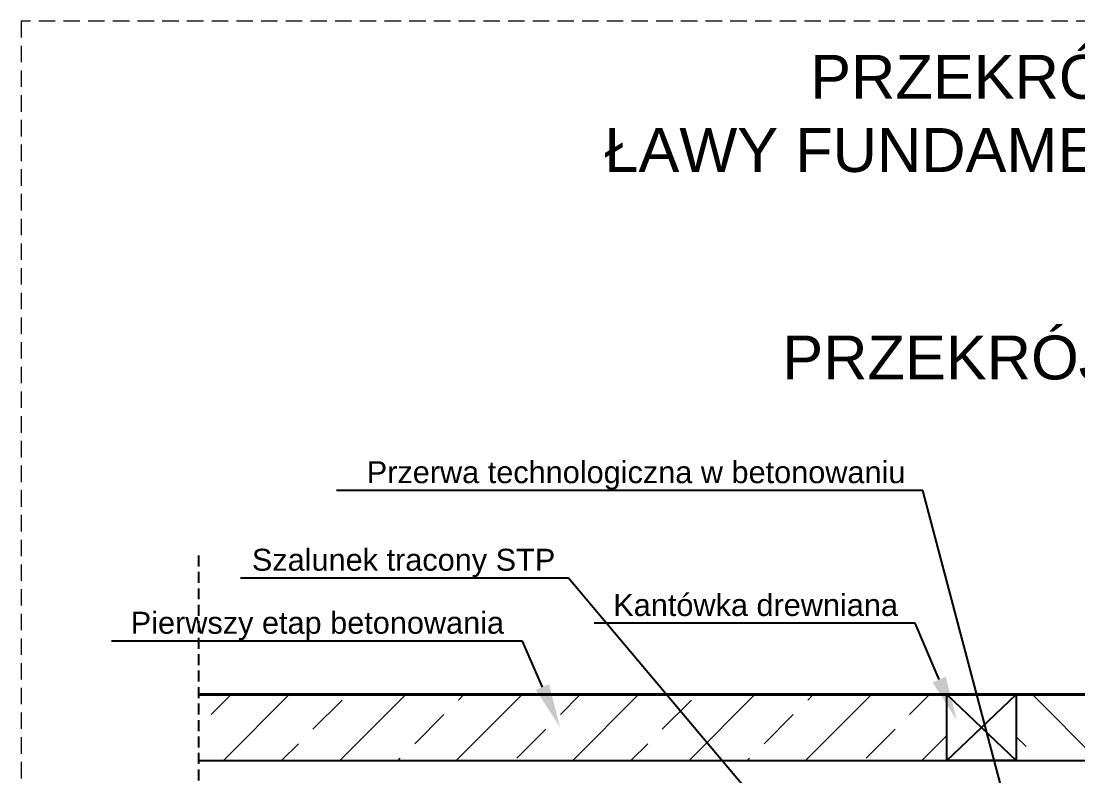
# Model space of a CAD drawing. Header units: millimetres. Extents: x 647 to 146539, y -131215 to 59.
# Drawn here: x 105182.9 to 105664.2, y -11940.7 to -11596.8 of the extents above; entities that cross this region are included whole.
import ezdxf
from ezdxf import colors
from ezdxf.entities.mleader import LeaderData, LeaderLine
from ezdxf.math import Vec2, Vec3

# ---------------------------------------------------------------- set-up
doc = ezdxf.new("R2010")
doc.units = ezdxf.units.MM
doc.linetypes.add('DASHED', pattern=[0.75, 0.5, -0.25])
for name, color, linetype, lineweight in [('G-Cienka', 4, 'Continuous', 9), ('G-Elementy konstrukcyjne', 1, 'Continuous', 40), ('G-Kreskowanie', 9, 'Continuous', 5), ('G-Obrys', 3, 'Continuous', 20), ('G-Opisy', 2, 'Continuous', 18), ('G-Przerywana', 8, 'DASHED', 15)]:
    doc.layers.add(name, color=color, linetype=linetype, lineweight=lineweight)
doc.layers.add('G-Prety', color=1, linetype='Continuous')
doc.styles.add('Arial-GG', font='arial.ttf')

msp = doc.modelspace()

# ---------------------------------------------------------------- hatches: boundary and pattern name
at = {"layer": 'G-Kreskowanie'}
h = msp.add_hatch(dxfattribs=at)
h.set_pattern_fill('ANSI33', color=256, scale=150)
h.set_pattern_definition([(45, (-1501624.174, 725120.088), (-26.5165043, 26.5165043), []), (45, (-1501597.657, 725120.088), (-26.5165043, 26.5165043), [18.75, -9.375])])
h.paths.add_polyline_path([(105263.85, -11933.67), (105263.85, -11903.67), (105604.53, -11903.67), (105604.53, -11933.67)])
h = msp.add_hatch(dxfattribs=at)
h.set_pattern_fill('ANSI33', color=256, scale=150, angle=90)
h.set_pattern_definition([(135, (-1501624.174, 725145.287), (-26.5165043, -26.5165043), []), (135, (-1501624.174, 725171.804), (-26.5165043, -26.5165043), [18.75, -9.375])])
h.paths.add_polyline_path([(106007.74, -11933.67), (106007.74, -11903.67), (105706.17, -11903.67), (105692.35, -11933.67)])
h.paths.add_polyline_path([(105692.35, -11933.67), (105706.17, -11903.67), (105636.14, -11903.67), (105636.14, -11933.67)])

# ---------------------------------------------------------------- linework, layer by layer
at = {"layer": 'G-Elementy konstrukcyjne'}
for points in [[(105263.85, -11903.67), (105635.26, -11903.67)], [(105635.26, -11903.67), (106007.74, -11903.67)]]:
    msp.add_lwpolyline(points, dxfattribs=at)
at = {"layer": 'G-Obrys', "color": 3, "lineweight": 25}
for p, q in [((105604.53, -11933.67), (105636.14, -11903.67)), ((105604.53, -11903.67), (105636.14, -11933.67))]:
    msp.add_line(p, q, dxfattribs=at)
msp.add_lwpolyline([(105604.53, -11903.67), (105636.14, -11903.67), (105636.14, -11933.67), (105604.53, -11933.67)], close=True, dxfattribs=at)
at = {"layer": 'G-Prety', "ltscale": 100}
msp.add_lwpolyline([(105263.85, -11933.67), (106007.74, -11933.67)], dxfattribs=at)
at = {"layer": 'G-Przerywana', "ltscale": 15}
msp.add_lwpolyline([(106098.39, -11596.81), (105182.85, -11596.81), (105182.85, -12981.81), (106098.39, -12981.81)], close=True, dxfattribs=at)
at = {"layer": 'G-Przerywana', "lineweight": -3, "ltscale": 10}
msp.add_lwpolyline([(105263.85, -12482.73), (105263.85, -11838.71)], dxfattribs=at)

# ---------------------------------------------------------------- texts
at = {"layer": 'G-Opisy', "char_height": 20, "width": 404.8155, "attachment_point": 1, "style": 'Arial-GG'}
for s, insert in [('{\\fArial|b0|i0|c0|p34;\\W8.09929;  }{\\C2;PRZEKRÓJ}\\P{\\fArial|b0|i0|c0|p34;\\W4.11860; }{\\C2;ŁAWY FUNDAMENTOWEJ}', (105416.54, -11612.19)), ('{\\fArial|b0|i0|c0|p34;\\W8.09929;  }{\\C2;PRZEKRÓJ}', (105403.84, -11740.07))]:
    msp.add_mtext(s, dxfattribs=dict(at, insert=insert))

# ---------------------------------------------------------------- leaders
at = {"layer": 'G-Cienka', "ltscale": 0.8}
ml = msp.add_multileader_mtext('Standard', dxfattribs=at)
ml.set_content('{\\fArial|b0|i0|c0|p34;Przerwa technologiczna w betonowaniu}', color=2, style='Arial-GG')
ml.set_leader_properties(color=4)
ml.build(insert=Vec2(0, 0))
ml.multileader.update_dxf_attribs({"text_left_attachment_type": 5, "text_right_attachment_type": 5, "dogleg_length": 10, "arrow_head_size": 20})
ctx = ml.context
ctx.base_point, ctx.char_height, ctx.arrow_head_size, ctx.landing_gap_size, ctx.plane_origin = Vec3(105335.28, -11810.64), 10, 20, 5, Vec3(103792.44, -11583.46)
ctx.left_attachment, ctx.right_attachment = 5, 5
notes = []
notes.append((ctx, [(0, (1, 1, 0), (105593.6, -11810.64), (-1, 0), 5, [(0, [(105635.44, -11968.92)], 0, [])])]))
ctx.mtext.insert, ctx.mtext.defined_height, ctx.mtext.line_spacing_style, ctx.mtext.flow_direction = Vec3(105340.28, -11797.31), 60, 2, 5
ml = msp.add_multileader_mtext('Standard', dxfattribs=at)
ml.set_content('{\\fArial|b0|i0|c0|p34;Uszczelniająca taśma pęczeniejąca\\Pnp. FORBENT typ S 18x23}', color=2, style='Arial-GG')
ml.set_leader_properties(color=4)
ml.build(insert=Vec2(0, 0))
ml.multileader.update_dxf_attribs({"text_left_attachment_type": 5, "text_right_attachment_type": 5, "text_bottom_attachment_type": 0, "dogleg_length": 10, "arrow_head_size": 20})
ctx = ml.context
ctx.base_point, ctx.char_height, ctx.arrow_head_size, ctx.landing_gap_size, ctx.plane_origin = Vec3(105746.69, -11852.13), 10, 20, 5, Vec3(95857.52, 85707.04)
ctx.left_attachment, ctx.right_attachment = 5, 5
notes.append((ctx, [(0, (1, 1, 0), (105744.48, -11852.13), (1, 0), 2.21, [(1, [(105625.14, -12018.69), (105627.4, -12143.69)], 0, [])])]))
ctx.mtext.insert, ctx.mtext.defined_height, ctx.mtext.line_spacing_style, ctx.mtext.flow_direction = Vec3(105751.69, -11822.13), 60, 2, 5
ml = msp.add_multileader_mtext('Standard', dxfattribs=at)
ml.set_content('{\\fArial|b0|i0|c0|p34;Szalunek tracony STP }', color=2, style='Arial-GG')
ml.set_leader_properties(color=4)
ml.build(insert=Vec2(0, 0))
ml.multileader.update_dxf_attribs({"text_left_attachment_type": 5, "text_right_attachment_type": 5, "text_bottom_attachment_type": 0, "dogleg_length": 10, "arrow_head_size": 20})
ctx = ml.context
ctx.base_point, ctx.char_height, ctx.arrow_head_size, ctx.landing_gap_size, ctx.plane_origin = Vec3(105282.96, -11850.54), 10, 20, 5, Vec3(95330.56, 85589.27)
ctx.left_attachment, ctx.right_attachment = 5, 5
notes.append((ctx, [(0, (1, 1, 0), (105432.15, -11850.54), (-1, 0), 2.21, [(0, [(105636.14, -12092.67)], 0, [])])]))
ctx.mtext.insert, ctx.mtext.defined_height, ctx.mtext.line_spacing_style, ctx.mtext.flow_direction = Vec3(105287.96, -11837.21), 60, 2, 5
ml = msp.add_multileader_mtext('Standard', dxfattribs=at)
ml.set_content('{\\fArial|b0|i0|c0|p34;Kantówka drewniana}', color=2, style='Arial-GG')
ml.set_leader_properties(color=4)
ml.build(insert=Vec2(0, 0))
ml.multileader.update_dxf_attribs({"text_left_attachment_type": 5, "text_right_attachment_type": 5, "text_bottom_attachment_type": 0, "dogleg_length": 10, "arrow_head_size": 20})
ctx = ml.context
ctx.base_point, ctx.char_height, ctx.arrow_head_size, ctx.landing_gap_size, ctx.plane_origin = Vec3(105447.58, -11871.15), 10, 20, 5, Vec3(95556.05, 85533.89)
ctx.left_attachment, ctx.right_attachment = 5, 5
notes.append((ctx, [(0, (1, 1, 0), (105590.02, -11871.15), (-1, 0), 4.36, [(0, [(105608.97, -11915.2)], 0, [])])]))
ctx.mtext.insert, ctx.mtext.defined_height, ctx.mtext.line_spacing_style, ctx.mtext.flow_direction = Vec3(105452.58, -11857.82), 60, 2, 5
ml = msp.add_multileader_mtext('Standard', dxfattribs=at)
ml.set_content('{\\fArial|b0|i0|c0|p34;Pierwszy etap betonowania}', color=2, style='Arial-GG')
ml.set_leader_properties(color=4)
ml.build(insert=Vec2(0, 0))
ml.multileader.update_dxf_attribs({"text_left_attachment_type": 5, "text_right_attachment_type": 5, "dogleg_length": 10, "arrow_head_size": 20})
ctx = ml.context
ctx.base_point, ctx.char_height, ctx.arrow_head_size, ctx.landing_gap_size, ctx.plane_origin = Vec3(105227.78, -11879.25), 10, 20, 5, Vec3(103984.67, -11774.39)
ctx.left_attachment, ctx.right_attachment = 5, 5
notes.append((ctx, [(0, (1, 1, 0), (105411.17, -11879.25), (-1, 0), 5, [(0, [(105428.32, -11918.51)], 0, [])])]))
ctx.mtext.insert, ctx.mtext.defined_height, ctx.mtext.line_spacing_style, ctx.mtext.flow_direction = Vec3(105232.78, -11865.91), 60, 2, 5
for ctx, leaders in notes:
    for number, flags, end, landing, length, lines in leaders:
        leader = LeaderData()
        leader.index, (leader.has_last_leader_line, leader.has_dogleg_vector, leader.attachment_direction) = number, flags
        leader.last_leader_point, leader.dogleg_vector, leader.dogleg_length = Vec3(end), Vec3(landing), length
        for number, points, colour, breaks in lines:
            line = LeaderLine()
            line.index, line.vertices, line.color, line.breaks = number, Vec3.list(points), colors.encode_raw_color(colour), breaks
            leader.lines.append(line)
        ctx.leaders.append(leader)

doc.saveas('drawing.dxf')
